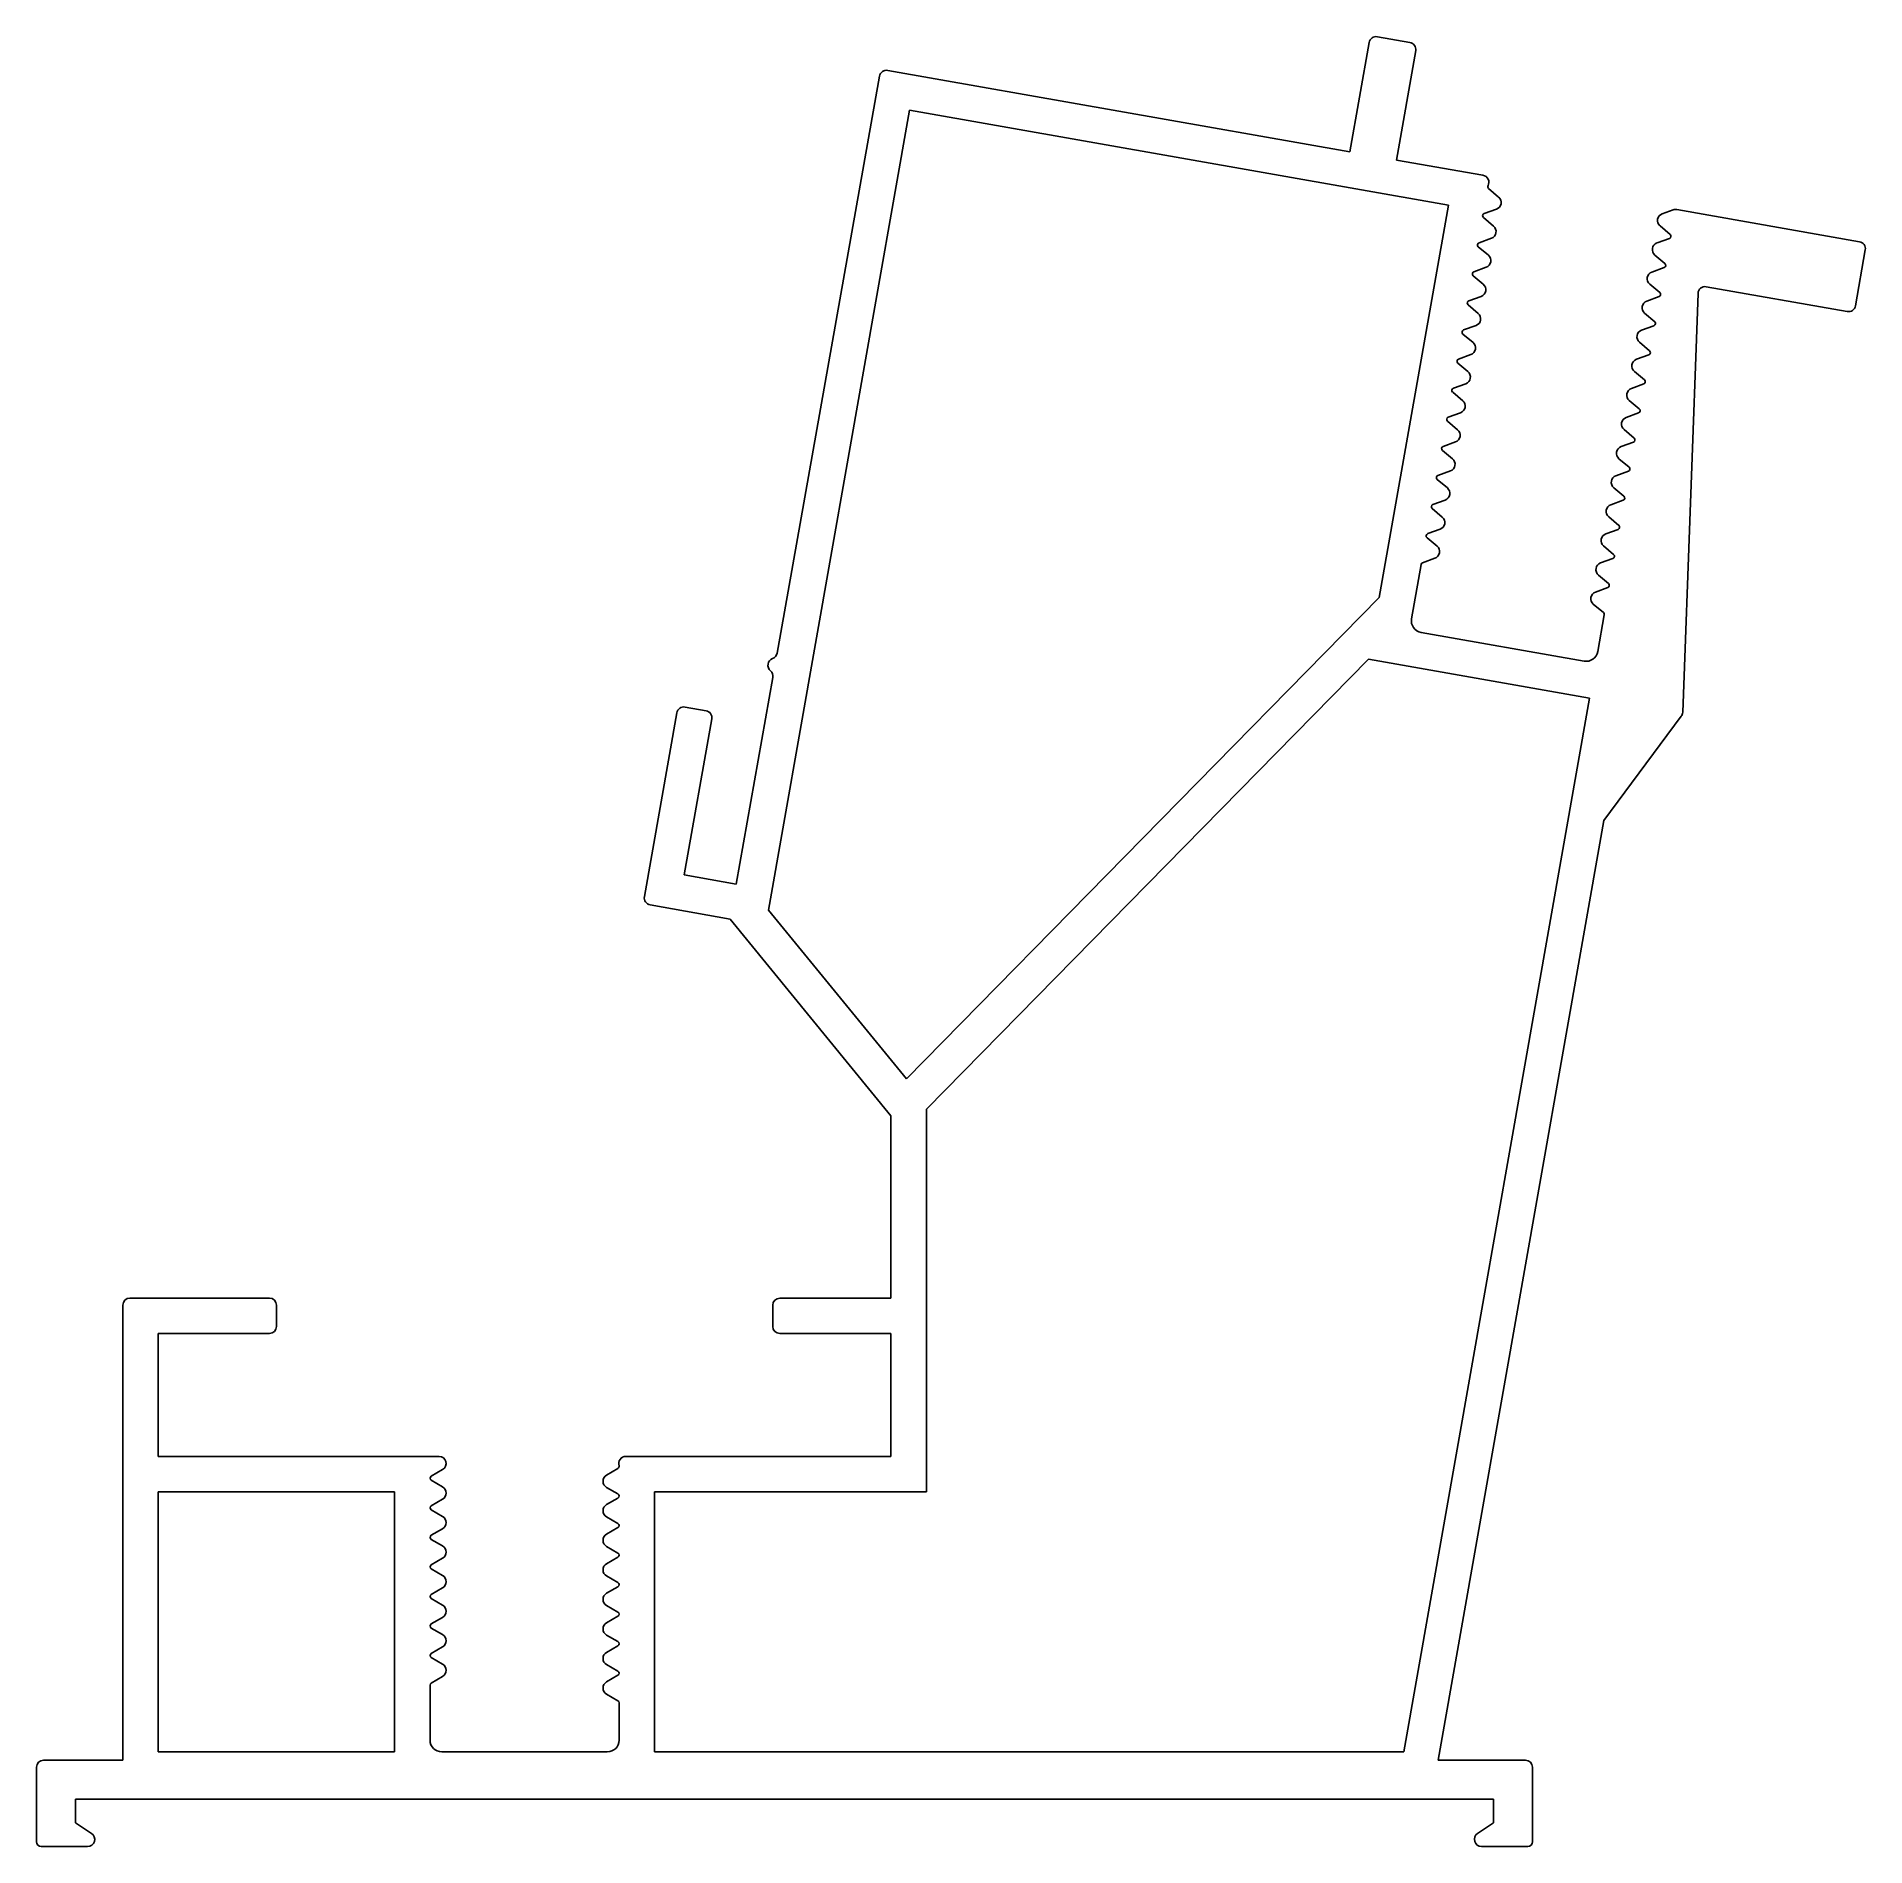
# Model space of a CAD drawing. Extents: x 2285.9 to 2363.3, y 1818.3 to 1894.9.
import ezdxf

# ---------------------------------------------------------------- set-up
doc = ezdxf.new("R2010")
doc.units = 0
doc.layers.get('0').update_dxf_attribs({"linetype": 'CONTINUOUS'})

msp = doc.modelspace()

# ---------------------------------------------------------------- linework, layer by layer
for p, q in [((2341.449, 1890.028), (2342.265, 1894.657)), ((2342.613, 1894.9), (2343.991, 1894.657)), ((2344.235, 1894.309), (2343.419, 1889.681)), ((2317.217, 1868.816), (2321.55, 1893.233)), ((2321.897, 1893.476), (2341.449, 1890.028)), ((2316.848, 1857.948), (2322.817, 1891.79)), ((2322.817, 1891.79), (2345.62, 1887.77)), ((2343.419, 1889.681), (2347.082, 1889.035)), ((2347.319, 1888.475), (2347.745, 1888.117)), ((2345.62, 1887.77), (2342.694, 1871.174)), ((2347.655, 1887.605), (2347.132, 1887.415)), ((2354.662, 1887.405), (2355.129, 1887.575)), ((2355.283, 1887.589), (2363.016, 1886.225)), ((2347.102, 1887.244), (2347.528, 1886.886)), ((2354.998, 1886.535), (2354.572, 1886.894)), ((2346.884, 1886.013), (2347.311, 1885.655)), ((2347.438, 1886.374), (2346.915, 1886.184)), ((2354.445, 1886.174), (2354.968, 1886.365)), ((2363.26, 1885.878), (2362.843, 1883.514)), ((2347.221, 1885.143), (2346.697, 1884.953)), ((2354.228, 1884.943), (2354.751, 1885.134)), ((2354.781, 1885.304), (2354.355, 1885.663)), ((2346.667, 1884.782), (2347.094, 1884.424)), ((2354.564, 1884.073), (2354.137, 1884.432)), ((2362.495, 1883.271), (2356.532, 1884.322)), ((2346.45, 1883.551), (2346.877, 1883.193)), ((2347.004, 1883.912), (2346.48, 1883.722)), ((2354.011, 1883.712), (2354.534, 1883.903)), ((2356.18, 1884.038), (2355.532, 1866.315)), ((2354.347, 1882.842), (2353.92, 1883.201)), ((2346.233, 1882.32), (2346.66, 1881.962)), ((2346.787, 1882.681), (2346.263, 1882.491)), ((2353.794, 1882.481), (2354.317, 1882.672)), ((2346.57, 1881.45), (2346.046, 1881.26)), ((2353.577, 1881.25), (2354.1, 1881.441)), ((2354.13, 1881.611), (2353.703, 1881.97)), ((2346.016, 1881.089), (2346.443, 1880.731)), ((2353.913, 1880.38), (2353.486, 1880.739)), ((2345.799, 1879.858), (2346.226, 1879.5)), ((2346.353, 1880.219), (2345.829, 1880.029)), ((2353.359, 1880.019), (2353.883, 1880.21)), ((2346.136, 1878.988), (2345.612, 1878.798)), ((2353.142, 1878.788), (2353.666, 1878.979)), ((2353.696, 1879.149), (2353.269, 1879.508)), ((2345.582, 1878.627), (2346.009, 1878.269)), ((2353.479, 1877.918), (2353.052, 1878.277)), ((2345.365, 1877.396), (2345.792, 1877.038)), ((2345.919, 1877.757), (2345.395, 1877.567)), ((2352.925, 1877.557), (2353.449, 1877.748)), ((2353.262, 1876.687), (2352.835, 1877.046)), ((2345.148, 1876.165), (2345.575, 1875.807)), ((2345.702, 1876.526), (2345.178, 1876.336)), ((2353.045, 1875.456), (2352.618, 1875.815)), ((2352.708, 1876.326), (2353.232, 1876.517)), ((2345.485, 1875.295), (2344.961, 1875.105)), ((2352.491, 1875.095), (2353.015, 1875.286)), ((2344.931, 1874.934), (2345.358, 1874.576)), ((2352.828, 1874.225), (2352.401, 1874.584)), ((2344.714, 1873.703), (2345.141, 1873.345)), ((2345.268, 1874.064), (2344.744, 1873.874)), ((2352.274, 1873.864), (2352.798, 1874.055)), ((2345.05, 1872.833), (2344.527, 1872.643)), ((2352.057, 1872.633), (2352.581, 1872.824)), ((2352.611, 1872.994), (2352.184, 1873.353)), ((2344.463, 1872.566), (2344.059, 1870.275)), ((2352.394, 1871.763), (2351.967, 1872.122)), ((2342.694, 1871.174), (2322.683, 1850.807)), ((2351.84, 1871.402), (2352.364, 1871.593)), ((2352.177, 1870.532), (2351.75, 1870.891)), ((2351.937, 1868.886), (2352.211, 1870.438)), ((2344.464, 1869.696), (2351.358, 1868.48)), ((2323.529, 1849.529), (2342.234, 1868.566)), ((2342.234, 1868.566), (2351.59, 1866.916)), ((2315.484, 1859.049), (2317.036, 1867.793)), ((2313.319, 1866.539), (2314.206, 1866.382)), ((2351.59, 1866.916), (2343.728, 1822.33)), ((2311.6, 1858.515), (2312.972, 1866.295)), ((2314.449, 1866.035), (2313.286, 1859.436)), ((2355.474, 1866.147), (2352.199, 1861.732)), ((2352.199, 1861.732), (2345.19, 1821.98)), ((2313.286, 1859.436), (2315.484, 1859.049)), ((2315.222, 1857.568), (2311.843, 1858.167)), ((2322.029, 1849.237), (2315.222, 1857.568)), ((2322.683, 1850.807), (2316.848, 1857.948)), ((2323.529, 1833.332), (2323.529, 1849.529)), ((2322.029, 1849.237), (2322.029, 1841.529)), ((2289.529, 1821.98), (2289.529, 1841.232)), ((2289.829, 1841.532), (2295.729, 1841.532)), ((2296.029, 1841.232), (2296.029, 1840.332)), ((2317.029, 1840.332), (2317.029, 1841.229)), ((2317.329, 1841.529), (2322.029, 1841.529)), ((2291.029, 1840.032), (2291.029, 1834.832)), ((2295.729, 1840.032), (2291.029, 1840.032)), ((2322.029, 1840.032), (2317.329, 1840.032)), ((2322.029, 1834.832), (2322.029, 1840.032)), ((2291.029, 1834.832), (2302.912, 1834.832)), ((2310.809, 1834.832), (2322.029, 1834.832)), ((2303.062, 1834.272), (2302.579, 1833.994)), ((2309.997, 1834.042), (2310.479, 1834.32)), ((2291.029, 1833.332), (2301.029, 1833.332)), ((2291.029, 1822.33), (2291.029, 1833.332)), ((2301.029, 1833.332), (2301.029, 1822.33)), ((2302.579, 1833.82), (2303.062, 1833.542)), ((2310.479, 1833.244), (2309.997, 1833.522)), ((2312.029, 1822.33), (2312.029, 1833.332)), ((2312.029, 1833.332), (2323.529, 1833.332)), ((2303.062, 1833.022), (2302.579, 1832.744)), ((2302.579, 1832.57), (2303.062, 1832.292)), ((2309.997, 1832.792), (2310.479, 1833.07)), ((2303.062, 1831.772), (2302.579, 1831.494)), ((2310.479, 1831.994), (2309.997, 1832.272)), ((2309.997, 1831.542), (2310.479, 1831.82)), ((2302.579, 1831.32), (2303.062, 1831.042)), ((2310.479, 1830.744), (2309.997, 1831.022)), ((2303.062, 1830.522), (2302.579, 1830.244)), ((2309.997, 1830.292), (2310.479, 1830.57)), ((2302.579, 1830.07), (2303.062, 1829.792)), ((2310.479, 1829.494), (2309.997, 1829.772)), ((2303.062, 1829.272), (2302.579, 1828.994)), ((2302.579, 1828.82), (2303.062, 1828.542)), ((2309.997, 1829.042), (2310.479, 1829.32)), ((2303.062, 1828.022), (2302.579, 1827.744)), ((2310.479, 1828.244), (2309.997, 1828.522)), ((2309.997, 1827.792), (2310.479, 1828.07)), ((2302.579, 1827.57), (2303.062, 1827.292)), ((2310.479, 1826.994), (2309.997, 1827.272)), ((2303.062, 1826.772), (2302.579, 1826.494)), ((2302.579, 1826.32), (2303.062, 1826.042)), ((2309.997, 1826.542), (2310.479, 1826.82)), ((2303.062, 1825.522), (2302.579, 1825.244)), ((2310.479, 1825.744), (2309.997, 1826.022)), ((2309.997, 1825.292), (2310.479, 1825.57)), ((2302.529, 1825.157), (2302.529, 1822.83)), ((2310.479, 1824.494), (2309.997, 1824.772)), ((2310.529, 1822.83), (2310.529, 1824.407)), ((2285.879, 1818.53), (2285.879, 1821.68)), ((2286.179, 1821.98), (2289.529, 1821.98)), ((2301.029, 1822.33), (2291.029, 1822.33)), ((2303.029, 1822.33), (2310.029, 1822.33)), ((2343.728, 1822.33), (2312.029, 1822.33)), ((2345.19, 1821.98), (2348.879, 1821.98)), ((2349.179, 1821.68), (2349.179, 1818.53)), ((2287.529, 1820.33), (2287.529, 1819.33)), ((2347.529, 1820.33), (2287.529, 1820.33)), ((2347.529, 1819.33), (2347.529, 1820.33)), ((2288.205, 1818.88), (2287.529, 1819.33)), ((2346.854, 1818.88), (2347.529, 1819.33)), ((2288.038, 1818.33), (2286.079, 1818.33)), ((2348.979, 1818.33), (2347.02, 1818.33))]:
    msp.add_line(p, q)
for centre, radius, start, end in [((2342.561, 1894.605), 0.3, 79.99999, 170), ((2343.939, 1894.362), 0.3, 350, 80), ((2321.845, 1893.18), 0.3, 80, 169.93809), ((2347.03, 1888.74), 0.3, 332.02641, 80), ((2347.383, 1888.552), 0.1, 152.02641, 230), ((2347.553, 1887.887), 0.3, 290, 50), ((2355.231, 1887.293), 0.3, 80, 110), ((2347.166, 1887.321), 0.1, 110, 230), ((2347.336, 1886.656), 0.3, 290, 50), ((2354.764, 1887.123), 0.3, 110, 230), ((2346.949, 1886.09), 0.1, 110, 230), ((2354.547, 1885.892), 0.3, 110, 230), ((2354.934, 1886.459), 0.1, 290, 50), ((2362.964, 1885.93), 0.3, 350, 80), ((2347.118, 1885.425), 0.3, 290, 50), ((2354.717, 1885.228), 0.1, 290, 50), ((2346.732, 1884.859), 0.1, 110, 230), ((2346.901, 1884.194), 0.3, 290, 50), ((2354.33, 1884.661), 0.3, 110, 230), ((2356.48, 1884.027), 0.3, 80, 177.90717), ((2346.515, 1883.628), 0.1, 110, 230), ((2354.113, 1883.43), 0.3, 110, 230), ((2354.5, 1883.997), 0.1, 290, 50), ((2346.684, 1882.963), 0.3, 290, 50), ((2354.283, 1882.766), 0.1, 290, 50), ((2362.547, 1883.566), 0.3, 260, 350), ((2346.298, 1882.397), 0.1, 110, 230), ((2353.896, 1882.199), 0.3, 110, 230), ((2346.081, 1881.166), 0.1, 110, 230), ((2346.467, 1881.732), 0.3, 290, 50), ((2353.679, 1880.968), 0.3, 110, 230), ((2354.066, 1881.535), 0.1, 290, 50), ((2346.25, 1880.501), 0.3, 290, 50), ((2345.863, 1879.935), 0.1, 110, 230), ((2353.462, 1879.737), 0.3, 110, 230), ((2353.849, 1880.304), 0.1, 290, 50), ((2346.033, 1879.27), 0.3, 290, 50), ((2353.632, 1879.073), 0.1, 290, 50), ((2345.646, 1878.704), 0.1, 110, 230), ((2345.816, 1878.039), 0.3, 290, 50), ((2353.245, 1878.506), 0.3, 110, 230), ((2345.429, 1877.473), 0.1, 110, 230), ((2353.028, 1877.275), 0.3, 110, 230), ((2353.415, 1877.842), 0.1, 290, 50), ((2345.599, 1876.808), 0.3, 290, 50), ((2353.198, 1876.611), 0.1, 290, 50), ((2345.212, 1876.242), 0.1, 110, 230), ((2352.811, 1876.044), 0.3, 110, 230), ((2344.995, 1875.011), 0.1, 110, 230), ((2345.382, 1875.577), 0.3, 290, 50), ((2352.594, 1874.813), 0.3, 110, 230), ((2352.981, 1875.38), 0.1, 290, 50), ((2345.165, 1874.346), 0.3, 290, 50), ((2344.778, 1873.78), 0.1, 110, 230), ((2352.377, 1873.582), 0.3, 110, 230), ((2352.764, 1874.149), 0.1, 290, 50), ((2344.948, 1873.115), 0.3, 290, 50), ((2352.546, 1872.918), 0.1, 290, 50), ((2344.561, 1872.549), 0.1, 110, 170), ((2352.16, 1872.351), 0.3, 110, 230), ((2351.943, 1871.12), 0.3, 110, 230), ((2352.329, 1871.687), 0.1, 290, 50), ((2352.112, 1870.456), 0.1, 350, 50), ((2344.551, 1870.188), 0.5, 170, 260), ((2351.445, 1868.973), 0.5, 260, 350), ((2317.127, 1868.304), 0.3, 109.92617, 229.95), ((2316.741, 1867.845), 0.3, 349.93809, 49.95), ((2316.922, 1868.868), 0.3, 289.92617, 349.93809), ((2313.267, 1866.243), 0.3, 80, 170), ((2314.154, 1866.087), 0.3, 350, 80), ((2355.233, 1866.326), 0.3, 323.43494, 357.90717), ((2311.895, 1858.463), 0.3, 170, 259.93809), ((2289.829, 1841.232), 0.3, 90, 180), ((2295.729, 1841.232), 0.3, 0, 90), ((2317.329, 1841.229), 0.3, 90, 180), ((2295.729, 1840.332), 0.3, 270, 0), ((2317.329, 1840.332), 0.3, 180, 270), ((2302.912, 1834.532), 0.3, 300, 90), ((2310.809, 1834.532), 0.3, 90, 198.20996), ((2310.147, 1833.782), 0.3, 120, 240), ((2310.429, 1834.407), 0.1, 300, 18.20996), ((2302.629, 1833.907), 0.1, 120, 240), ((2302.912, 1833.282), 0.3, 300, 60), ((2302.629, 1832.657), 0.1, 120, 240), ((2310.147, 1832.532), 0.3, 120, 240), ((2310.429, 1833.157), 0.1, 300, 60), ((2302.912, 1832.032), 0.3, 300, 60), ((2310.429, 1831.907), 0.1, 300, 60), ((2302.629, 1831.407), 0.1, 120, 240), ((2302.912, 1830.782), 0.3, 300, 60), ((2310.147, 1831.282), 0.3, 120, 240), ((2302.629, 1830.157), 0.1, 120, 240), ((2310.147, 1830.032), 0.3, 120, 240), ((2310.429, 1830.657), 0.1, 300, 60), ((2302.912, 1829.532), 0.3, 300, 60), ((2310.429, 1829.407), 0.1, 300, 60), ((2302.629, 1828.907), 0.1, 120, 240), ((2310.147, 1828.782), 0.3, 120, 240), ((2302.912, 1828.282), 0.3, 300, 60), ((2310.429, 1828.157), 0.1, 300, 60), ((2302.629, 1827.657), 0.1, 120, 240), ((2302.912, 1827.032), 0.3, 300, 60), ((2310.147, 1827.532), 0.3, 120, 240), ((2302.629, 1826.407), 0.1, 120, 240), ((2310.147, 1826.282), 0.3, 120, 240), ((2310.429, 1826.907), 0.1, 300, 60), ((2302.912, 1825.782), 0.3, 300, 60), ((2310.429, 1825.657), 0.1, 300, 60), ((2302.629, 1825.157), 0.1, 120, 180), ((2310.147, 1825.032), 0.3, 120, 240), ((2310.429, 1824.407), 0.1, 0, 60), ((2303.029, 1822.83), 0.5, 180, 270), ((2310.029, 1822.83), 0.5, 270, 0), ((2286.179, 1821.68), 0.3, 90, 180), ((2348.879, 1821.68), 0.3, 0, 89.99881), ((2288.038, 1818.63), 0.3, 270, 56.30993), ((2347.02, 1818.63), 0.3, 123.69007, 270), ((2286.079, 1818.53), 0.2, 180, 270), ((2348.979, 1818.53), 0.2, 270, 360)]:
    msp.add_arc(centre, radius, start, end)

doc.saveas('drawing.dxf')
